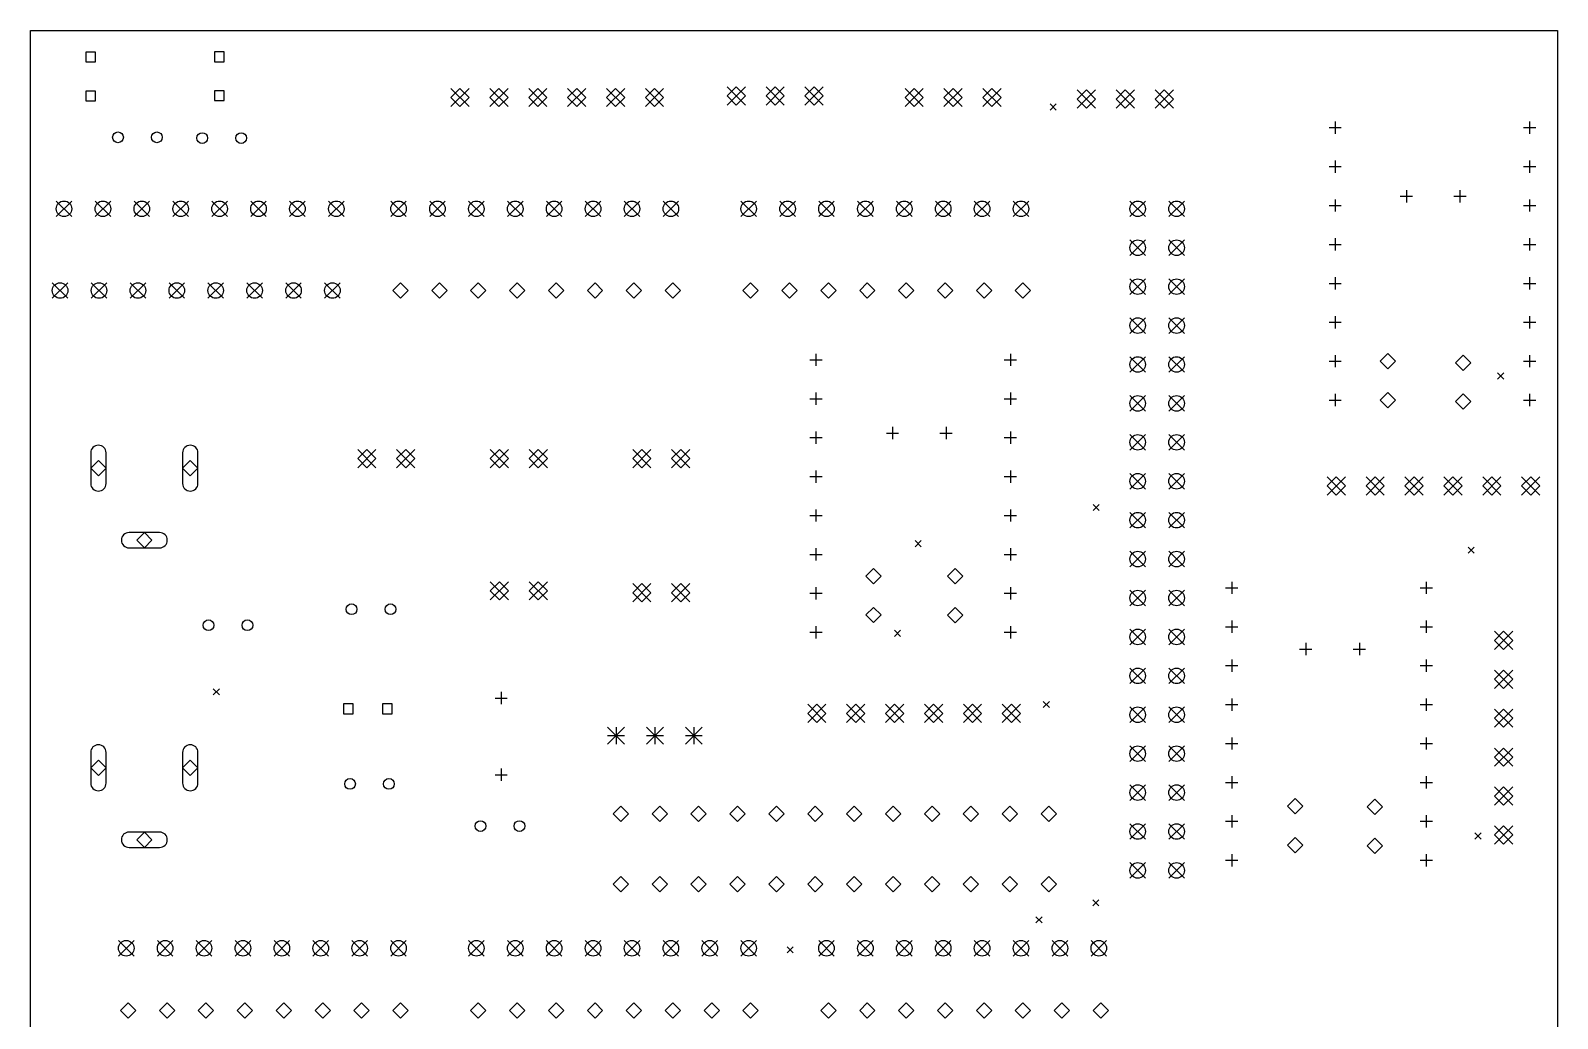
# Model space of a CAD drawing. Extents: x 124 to 225, y -187 to -59.
# Drawn here: x 125.1 to 224.8, y -123.7 to -59.2 of the extents above; entities that cross this region are included whole.
import ezdxf

# ---------------------------------------------------------------- set-up
doc = ezdxf.new("R2010")
doc.units = 0
doc.layers.add('BLACK', color=7, linetype='CONTINUOUS')

msp = doc.modelspace()

# ---------------------------------------------------------------- linework, layer by layer
at = {"layer": 'BLACK', "linetype": 'CONTINUOUS'}
for p, q in [((125.07, -59.2325), (224.765, -59.2325)), ((125.07, -157.6575), (125.07, -59.2325)), ((224.765, -59.2325), (224.765, -157.6575)), ((129.318201, -60.641799), (128.681799, -60.641799)), ((128.681799, -60.641799), (128.681799, -61.278201)), ((129.318201, -61.278201), (129.318201, -60.641799)), ((137.718201, -60.631799), (137.081799, -60.631799)), ((137.081799, -60.631799), (137.081799, -61.268201)), ((137.718201, -61.268201), (137.718201, -60.631799)), ((128.681799, -61.278201), (129.318201, -61.278201)), ((137.081799, -61.268201), (137.718201, -61.268201)), ((129.318201, -63.181799), (128.681799, -63.181799)), ((128.681799, -63.181799), (128.681799, -63.818201)), ((129.318201, -63.818201), (129.318201, -63.181799)), ((137.718201, -63.171799), (137.081799, -63.171799)), ((137.081799, -63.171799), (137.081799, -63.808201)), ((137.718201, -63.808201), (137.718201, -63.171799)), ((152.515, -63.005), (153.705, -64.195)), ((153.705, -63.005), (152.515, -64.195)), ((153.11, -63.005), (152.515, -63.6)), ((152.515, -63.6), (153.11, -64.195)), ((153.705, -63.6), (153.11, -63.005)), ((153.11, -64.195), (153.705, -63.6)), ((155.055, -63.005), (156.245, -64.195)), ((156.245, -63.005), (155.055, -64.195)), ((155.65, -63.005), (155.055, -63.6)), ((155.055, -63.6), (155.65, -64.195)), ((156.245, -63.6), (155.65, -63.005)), ((155.65, -64.195), (156.245, -63.6)), ((157.595, -63.005), (158.785, -64.195)), ((158.785, -63.005), (157.595, -64.195)), ((158.19, -63.005), (157.595, -63.6)), ((157.595, -63.6), (158.19, -64.195)), ((158.785, -63.6), (158.19, -63.005)), ((158.19, -64.195), (158.785, -63.6)), ((160.135, -63.005), (161.325, -64.195)), ((161.325, -63.005), (160.135, -64.195)), ((160.73, -63.005), (160.135, -63.6)), ((160.135, -63.6), (160.73, -64.195)), ((161.325, -63.6), (160.73, -63.005)), ((160.73, -64.195), (161.325, -63.6)), ((162.675, -63.005), (163.865, -64.195)), ((163.865, -63.005), (162.675, -64.195)), ((163.27, -63.005), (162.675, -63.6)), ((162.675, -63.6), (163.27, -64.195)), ((163.865, -63.6), (163.27, -63.005)), ((163.27, -64.195), (163.865, -63.6)), ((165.215, -63.005), (166.405, -64.195)), ((166.405, -63.005), (165.215, -64.195)), ((165.81, -63.005), (165.215, -63.6)), ((165.215, -63.6), (165.81, -64.195)), ((166.405, -63.6), (165.81, -63.005)), ((165.81, -64.195), (166.405, -63.6)), ((170.555, -62.905), (171.745, -64.095)), ((171.745, -62.905), (170.555, -64.095)), ((171.15, -62.905), (170.555, -63.5)), ((170.555, -63.5), (171.15, -64.095)), ((171.745, -63.5), (171.15, -62.905)), ((171.15, -64.095), (171.745, -63.5)), ((173.095, -62.905), (174.285, -64.095)), ((174.285, -62.905), (173.095, -64.095)), ((173.69, -62.905), (173.095, -63.5)), ((173.095, -63.5), (173.69, -64.095)), ((174.285, -63.5), (173.69, -62.905)), ((173.69, -64.095), (174.285, -63.5)), ((175.635, -62.905), (176.825, -64.095)), ((176.825, -62.905), (175.635, -64.095)), ((176.23, -62.905), (175.635, -63.5)), ((175.635, -63.5), (176.23, -64.095)), ((176.825, -63.5), (176.23, -62.905)), ((176.23, -64.095), (176.825, -63.5)), ((182.165, -63.005), (183.355, -64.195)), ((183.355, -63.005), (182.165, -64.195)), ((182.76, -63.005), (182.165, -63.6)), ((182.165, -63.6), (182.76, -64.195)), ((183.355, -63.6), (182.76, -63.005)), ((182.76, -64.195), (183.355, -63.6)), ((184.705, -63.005), (185.895, -64.195)), ((185.895, -63.005), (184.705, -64.195)), ((185.3, -63.005), (184.705, -63.6)), ((184.705, -63.6), (185.3, -64.195)), ((185.895, -63.6), (185.3, -63.005)), ((185.3, -64.195), (185.895, -63.6)), ((187.245, -63.005), (188.435, -64.195)), ((188.435, -63.005), (187.245, -64.195)), ((187.84, -63.005), (187.245, -63.6)), ((187.245, -63.6), (187.84, -64.195)), ((188.435, -63.6), (187.84, -63.005)), ((187.84, -64.195), (188.435, -63.6)), ((193.415, -63.105), (194.605, -64.295)), ((194.605, -63.105), (193.415, -64.295)), ((194.01, -63.105), (193.415, -63.7)), ((193.415, -63.7), (194.01, -64.295)), ((194.605, -63.7), (194.01, -63.105)), ((194.01, -64.295), (194.605, -63.7)), ((195.955, -63.105), (197.145, -64.295)), ((197.145, -63.105), (195.955, -64.295)), ((196.55, -63.105), (195.955, -63.7)), ((195.955, -63.7), (196.55, -64.295)), ((197.145, -63.7), (196.55, -63.105)), ((196.55, -64.295), (197.145, -63.7)), ((198.495, -63.105), (199.685, -64.295)), ((199.685, -63.105), (198.495, -64.295)), ((199.09, -63.105), (198.495, -63.7)), ((198.495, -63.7), (199.09, -64.295)), ((199.685, -63.7), (199.09, -63.105)), ((199.09, -64.295), (199.685, -63.7)), ((128.681799, -63.818201), (129.318201, -63.818201)), ((137.081799, -63.808201), (137.718201, -63.808201)), ((191.6324, -64.0225), (192.0324, -64.4225)), ((192.0324, -64.0225), (191.6324, -64.4225)), ((209.85, -65.57), (210.65, -65.57)), ((210.25, -65.17), (210.25, -65.97)), ((222.55, -65.57), (223.35, -65.57)), ((222.95, -65.17), (222.95, -65.97)), ((210.25, -67.71), (210.25, -68.51)), ((222.95, -67.71), (222.95, -68.51)), ((209.85, -68.11), (210.65, -68.11)), ((222.55, -68.11), (223.35, -68.11)), ((214.9, -69.65), (214.9, -70.45)), ((218.4, -69.65), (218.4, -70.45)), ((126.746, -70.358), (127.762, -71.374)), ((127.762, -70.358), (126.746, -71.374)), ((129.286, -70.358), (130.302, -71.374)), ((130.302, -70.358), (129.286, -71.374)), ((131.826, -70.358), (132.842, -71.374)), ((132.842, -70.358), (131.826, -71.374)), ((134.366, -70.358), (135.382, -71.374)), ((135.382, -70.358), (134.366, -71.374)), ((136.906, -70.358), (137.922, -71.374)), ((137.922, -70.358), (136.906, -71.374)), ((139.446, -70.358), (140.462, -71.374)), ((140.462, -70.358), (139.446, -71.374)), ((141.986, -70.358), (143.002, -71.374)), ((143.002, -70.358), (141.986, -71.374)), ((144.526, -70.358), (145.542, -71.374)), ((145.542, -70.358), (144.526, -71.374)), ((148.59, -70.358), (149.606, -71.374)), ((149.606, -70.358), (148.59, -71.374)), ((151.13, -70.358), (152.146, -71.374)), ((152.146, -70.358), (151.13, -71.374)), ((153.67, -70.358), (154.686, -71.374)), ((154.686, -70.358), (153.67, -71.374)), ((156.21, -70.358), (157.226, -71.374)), ((157.226, -70.358), (156.21, -71.374)), ((158.75, -70.358), (159.766, -71.374)), ((159.766, -70.358), (158.75, -71.374)), ((161.29, -70.358), (162.306, -71.374)), ((162.306, -70.358), (161.29, -71.374)), ((163.83, -70.358), (164.846, -71.374)), ((164.846, -70.358), (163.83, -71.374)), ((166.37, -70.358), (167.386, -71.374)), ((167.386, -70.358), (166.37, -71.374)), ((171.45, -70.358), (172.466, -71.374)), ((172.466, -70.358), (171.45, -71.374)), ((173.99, -70.358), (175.006, -71.374)), ((175.006, -70.358), (173.99, -71.374)), ((176.53, -70.358), (177.546, -71.374)), ((177.546, -70.358), (176.53, -71.374)), ((179.07, -70.358), (180.086, -71.374)), ((180.086, -70.358), (179.07, -71.374)), ((181.61, -70.358), (182.626, -71.374)), ((182.626, -70.358), (181.61, -71.374)), ((184.15, -70.358), (185.166, -71.374)), ((185.166, -70.358), (184.15, -71.374)), ((186.69, -70.358), (187.706, -71.374)), ((187.706, -70.358), (186.69, -71.374)), ((189.23, -70.358), (190.246, -71.374)), ((190.246, -70.358), (189.23, -71.374)), ((196.85, -70.358), (197.866, -71.374)), ((197.866, -70.358), (196.85, -71.374)), ((199.39, -70.358), (200.406, -71.374)), ((200.406, -70.358), (199.39, -71.374)), ((209.85, -70.65), (210.65, -70.65)), ((210.25, -70.25), (210.25, -71.05)), ((214.5, -70.05), (215.3, -70.05)), ((218, -70.05), (218.8, -70.05)), ((222.55, -70.65), (223.35, -70.65)), ((222.95, -70.25), (222.95, -71.05)), ((196.85, -72.898), (197.866, -73.914)), ((197.866, -72.898), (196.85, -73.914)), ((199.39, -72.898), (200.406, -73.914)), ((200.406, -72.898), (199.39, -73.914)), ((209.85, -73.19), (210.65, -73.19)), ((210.25, -72.79), (210.25, -73.59)), ((222.55, -73.19), (223.35, -73.19)), ((222.95, -72.79), (222.95, -73.59)), ((126.492, -75.692), (127.508, -76.708)), ((127.508, -75.692), (126.492, -76.708)), ((129.032, -75.692), (130.048, -76.708)), ((130.048, -75.692), (129.032, -76.708)), ((131.572, -75.692), (132.588, -76.708)), ((132.588, -75.692), (131.572, -76.708)), ((134.112, -75.692), (135.128, -76.708)), ((135.128, -75.692), (134.112, -76.708)), ((136.652, -75.692), (137.668, -76.708)), ((137.668, -75.692), (136.652, -76.708)), ((139.192, -75.692), (140.208, -76.708)), ((140.208, -75.692), (139.192, -76.708)), ((141.732, -75.692), (142.748, -76.708)), ((142.748, -75.692), (141.732, -76.708)), ((144.272, -75.692), (145.288, -76.708)), ((145.288, -75.692), (144.272, -76.708)), ((149.225, -75.7), (148.725, -76.2)), ((149.725, -76.2), (149.225, -75.7)), ((151.765, -75.7), (151.265, -76.2)), ((152.265, -76.2), (151.765, -75.7)), ((154.305, -75.7), (153.805, -76.2)), ((154.805, -76.2), (154.305, -75.7)), ((156.845, -75.7), (156.345, -76.2)), ((157.345, -76.2), (156.845, -75.7)), ((159.385, -75.7), (158.885, -76.2)), ((159.885, -76.2), (159.385, -75.7)), ((161.925, -75.7), (161.425, -76.2)), ((162.425, -76.2), (161.925, -75.7)), ((164.465, -75.7), (163.965, -76.2)), ((164.965, -76.2), (164.465, -75.7)), ((167.005, -75.7), (166.505, -76.2)), ((167.505, -76.2), (167.005, -75.7)), ((172.085, -75.7), (171.585, -76.2)), ((172.585, -76.2), (172.085, -75.7)), ((174.625, -75.7), (174.125, -76.2)), ((175.125, -76.2), (174.625, -75.7)), ((177.165, -75.7), (176.665, -76.2)), ((177.665, -76.2), (177.165, -75.7)), ((179.705, -75.7), (179.205, -76.2)), ((180.205, -76.2), (179.705, -75.7)), ((182.245, -75.7), (181.745, -76.2)), ((182.745, -76.2), (182.245, -75.7)), ((184.785, -75.7), (184.285, -76.2)), ((185.285, -76.2), (184.785, -75.7)), ((187.325, -75.7), (186.825, -76.2)), ((187.825, -76.2), (187.325, -75.7)), ((189.865, -75.7), (189.365, -76.2)), ((190.365, -76.2), (189.865, -75.7)), ((196.85, -75.438), (197.866, -76.454)), ((197.866, -75.438), (196.85, -76.454)), ((199.39, -75.438), (200.406, -76.454)), ((200.406, -75.438), (199.39, -76.454)), ((209.85, -75.73), (210.65, -75.73)), ((210.25, -75.33), (210.25, -76.13)), ((222.55, -75.73), (223.35, -75.73)), ((222.95, -75.33), (222.95, -76.13)), ((148.725, -76.2), (149.225, -76.7)), ((149.225, -76.7), (149.725, -76.2)), ((151.265, -76.2), (151.765, -76.7)), ((151.765, -76.7), (152.265, -76.2)), ((153.805, -76.2), (154.305, -76.7)), ((154.305, -76.7), (154.805, -76.2)), ((156.345, -76.2), (156.845, -76.7)), ((156.845, -76.7), (157.345, -76.2)), ((158.885, -76.2), (159.385, -76.7)), ((159.385, -76.7), (159.885, -76.2)), ((161.425, -76.2), (161.925, -76.7)), ((161.925, -76.7), (162.425, -76.2)), ((163.965, -76.2), (164.465, -76.7)), ((164.465, -76.7), (164.965, -76.2)), ((166.505, -76.2), (167.005, -76.7)), ((167.005, -76.7), (167.505, -76.2)), ((171.585, -76.2), (172.085, -76.7)), ((172.085, -76.7), (172.585, -76.2)), ((174.125, -76.2), (174.625, -76.7)), ((174.625, -76.7), (175.125, -76.2)), ((176.665, -76.2), (177.165, -76.7)), ((177.165, -76.7), (177.665, -76.2)), ((179.205, -76.2), (179.705, -76.7)), ((179.705, -76.7), (180.205, -76.2)), ((181.745, -76.2), (182.245, -76.7)), ((182.245, -76.7), (182.745, -76.2)), ((184.285, -76.2), (184.785, -76.7)), ((184.785, -76.7), (185.285, -76.2)), ((186.825, -76.2), (187.325, -76.7)), ((187.325, -76.7), (187.825, -76.2)), ((189.365, -76.2), (189.865, -76.7)), ((189.865, -76.7), (190.365, -76.2)), ((196.85, -77.978), (197.866, -78.994)), ((197.866, -77.978), (196.85, -78.994)), ((199.39, -77.978), (200.406, -78.994)), ((200.406, -77.978), (199.39, -78.994)), ((209.85, -78.27), (210.65, -78.27)), ((210.25, -77.87), (210.25, -78.67)), ((222.55, -78.27), (223.35, -78.27)), ((222.95, -77.87), (222.95, -78.67)), ((175.95, -80.72), (176.75, -80.72)), ((176.35, -80.32), (176.35, -81.12)), ((188.65, -80.72), (189.45, -80.72)), ((189.05, -80.32), (189.05, -81.12)), ((196.85, -80.518), (197.866, -81.534)), ((197.866, -80.518), (196.85, -81.534)), ((199.39, -80.518), (200.406, -81.534)), ((200.406, -80.518), (199.39, -81.534)), ((210.25, -80.41), (210.25, -81.21)), ((213.7, -80.31), (213.2, -80.81)), ((214.2, -80.81), (213.7, -80.31)), ((218.6, -80.41), (218.1, -80.91)), ((219.1, -80.91), (218.6, -80.41)), ((222.95, -80.41), (222.95, -81.21)), ((209.85, -80.81), (210.65, -80.81)), ((213.2, -80.81), (213.7, -81.31)), ((213.7, -81.31), (214.2, -80.81)), ((218.1, -80.91), (218.6, -81.41)), ((218.6, -81.41), (219.1, -80.91)), ((220.8554, -81.5804), (221.2554, -81.9804)), ((221.2554, -81.5804), (220.8554, -81.9804)), ((222.55, -80.81), (223.35, -80.81)), ((175.95, -83.26), (176.75, -83.26)), ((176.35, -82.86), (176.35, -83.66)), ((188.65, -83.26), (189.45, -83.26)), ((189.05, -82.86), (189.05, -83.66)), ((196.85, -83.058), (197.866, -84.074)), ((197.866, -83.058), (196.85, -84.074)), ((199.39, -83.058), (200.406, -84.074)), ((200.406, -83.058), (199.39, -84.074)), ((209.85, -83.35), (210.65, -83.35)), ((210.25, -82.95), (210.25, -83.75)), ((213.7, -82.85), (213.2, -83.35)), ((213.2, -83.35), (213.7, -83.85)), ((214.2, -83.35), (213.7, -82.85)), ((213.7, -83.85), (214.2, -83.35)), ((218.6, -82.95), (218.1, -83.45)), ((218.1, -83.45), (218.6, -83.95)), ((219.1, -83.45), (218.6, -82.95)), ((218.6, -83.95), (219.1, -83.45)), ((222.55, -83.35), (223.35, -83.35)), ((222.95, -82.95), (222.95, -83.75)), ((176.35, -85.4), (176.35, -86.2)), ((180.95, -85.5), (181.75, -85.5)), ((181.35, -85.1), (181.35, -85.9)), ((184.45, -85.5), (185.25, -85.5)), ((184.85, -85.1), (184.85, -85.9)), ((189.05, -85.4), (189.05, -86.2)), ((196.85, -85.598), (197.866, -86.614)), ((197.866, -85.598), (196.85, -86.614)), ((199.39, -85.598), (200.406, -86.614)), ((200.406, -85.598), (199.39, -86.614)), ((146.435, -86.575), (147.625, -87.765)), ((147.625, -86.575), (146.435, -87.765)), ((147.03, -86.575), (146.435, -87.17)), ((147.625, -87.17), (147.03, -86.575)), ((148.975, -86.575), (150.165, -87.765)), ((150.165, -86.575), (148.975, -87.765)), ((149.57, -86.575), (148.975, -87.17)), ((150.165, -87.17), (149.57, -86.575)), ((155.085, -86.575), (156.275, -87.765)), ((156.275, -86.575), (155.085, -87.765)), ((155.68, -86.575), (155.085, -87.17)), ((156.275, -87.17), (155.68, -86.575)), ((157.625, -86.575), (158.815, -87.765)), ((158.815, -86.575), (157.625, -87.765)), ((158.22, -86.575), (157.625, -87.17)), ((158.815, -87.17), (158.22, -86.575)), ((164.385, -86.575), (165.575, -87.765)), ((165.575, -86.575), (164.385, -87.765)), ((164.98, -86.575), (164.385, -87.17)), ((165.575, -87.17), (164.98, -86.575)), ((166.925, -86.575), (168.115, -87.765)), ((168.115, -86.575), (166.925, -87.765)), ((167.52, -86.575), (166.925, -87.17)), ((168.115, -87.17), (167.52, -86.575)), ((175.95, -85.8), (176.75, -85.8)), ((188.65, -85.8), (189.45, -85.8)), ((129, -86.7925), (129, -88.7925)), ((129.5, -87.2925), (129, -87.7925)), ((130, -87.7925), (129.5, -87.2925)), ((130, -88.7925), (130, -86.7925)), ((135, -86.7925), (135, -88.7925)), ((135.5, -87.2925), (135, -87.7925)), ((136, -87.7925), (135.5, -87.2925)), ((136, -88.7925), (136, -86.7925)), ((146.435, -87.17), (147.03, -87.765)), ((147.03, -87.765), (147.625, -87.17)), ((148.975, -87.17), (149.57, -87.765)), ((149.57, -87.765), (150.165, -87.17)), ((155.085, -87.17), (155.68, -87.765)), ((155.68, -87.765), (156.275, -87.17)), ((157.625, -87.17), (158.22, -87.765)), ((158.22, -87.765), (158.815, -87.17)), ((164.385, -87.17), (164.98, -87.765)), ((164.98, -87.765), (165.575, -87.17)), ((166.925, -87.17), (167.52, -87.765)), ((167.52, -87.765), (168.115, -87.17)), ((129, -87.7925), (129.5, -88.2925)), ((129.5, -88.2925), (130, -87.7925)), ((135, -87.7925), (135.5, -88.2925)), ((135.5, -88.2925), (136, -87.7925)), ((175.95, -88.34), (176.75, -88.34)), ((176.35, -87.94), (176.35, -88.74)), ((188.65, -88.34), (189.45, -88.34)), ((189.05, -87.94), (189.05, -88.74)), ((196.85, -88.138), (197.866, -89.154)), ((197.866, -88.138), (196.85, -89.154)), ((199.39, -88.138), (200.406, -89.154)), ((200.406, -88.138), (199.39, -89.154)), ((209.725, -88.355), (210.915, -89.545)), ((210.915, -88.355), (209.725, -89.545)), ((210.32, -88.355), (209.725, -88.95)), ((210.915, -88.95), (210.32, -88.355)), ((212.265, -88.355), (213.455, -89.545)), ((213.455, -88.355), (212.265, -89.545)), ((212.86, -88.355), (212.265, -88.95)), ((213.455, -88.95), (212.86, -88.355)), ((214.805, -88.355), (215.995, -89.545)), ((215.995, -88.355), (214.805, -89.545)), ((215.4, -88.355), (214.805, -88.95)), ((215.995, -88.95), (215.4, -88.355)), ((217.345, -88.355), (218.535, -89.545)), ((218.535, -88.355), (217.345, -89.545)), ((217.94, -88.355), (217.345, -88.95)), ((218.535, -88.95), (217.94, -88.355)), ((219.885, -88.355), (221.075, -89.545)), ((221.075, -88.355), (219.885, -89.545)), ((220.48, -88.355), (219.885, -88.95)), ((221.075, -88.95), (220.48, -88.355)), ((222.425, -88.355), (223.615, -89.545)), ((223.615, -88.355), (222.425, -89.545)), ((223.02, -88.355), (222.425, -88.95)), ((223.615, -88.95), (223.02, -88.355)), ((209.725, -88.95), (210.32, -89.545)), ((210.32, -89.545), (210.915, -88.95)), ((212.265, -88.95), (212.86, -89.545)), ((212.86, -89.545), (213.455, -88.95)), ((214.805, -88.95), (215.4, -89.545)), ((215.4, -89.545), (215.995, -88.95)), ((217.345, -88.95), (217.94, -89.545)), ((217.94, -89.545), (218.535, -88.95)), ((219.885, -88.95), (220.48, -89.545)), ((220.48, -89.545), (221.075, -88.95)), ((222.425, -88.95), (223.02, -89.545)), ((223.02, -89.545), (223.615, -88.95)), ((176.35, -90.48), (176.35, -91.28)), ((189.05, -90.48), (189.05, -91.28)), ((194.4439, -90.1534), (194.8439, -90.5534)), ((194.8439, -90.1534), (194.4439, -90.5534)), ((196.85, -90.678), (197.866, -91.694)), ((197.866, -90.678), (196.85, -91.694)), ((199.39, -90.678), (200.406, -91.694)), ((200.406, -90.678), (199.39, -91.694)), ((175.95, -90.88), (176.75, -90.88)), ((188.65, -90.88), (189.45, -90.88)), ((133.5, -91.9925), (131.5, -91.9925)), ((132.5, -91.9925), (132, -92.4925)), ((132, -92.4925), (132.5, -92.9925)), ((133, -92.4925), (132.5, -91.9925)), ((132.5, -92.9925), (133, -92.4925)), ((182.8195, -92.5191), (183.2195, -92.9191)), ((183.2195, -92.5191), (182.8195, -92.9191)), ((131.5, -92.9925), (133.5, -92.9925)), ((175.95, -93.42), (176.75, -93.42)), ((176.35, -93.02), (176.35, -93.82)), ((188.65, -93.42), (189.45, -93.42)), ((189.05, -93.02), (189.05, -93.82)), ((196.85, -93.218), (197.866, -94.234)), ((197.866, -93.218), (196.85, -94.234)), ((199.39, -93.218), (200.406, -94.234)), ((200.406, -93.218), (199.39, -94.234)), ((218.9352, -92.9412), (219.3352, -93.3412)), ((219.3352, -92.9412), (218.9352, -93.3412)), ((180.1, -94.335), (179.6, -94.835)), ((180.6, -94.835), (180.1, -94.335)), ((185.45, -94.35), (184.95, -94.85)), ((185.95, -94.85), (185.45, -94.35)), ((155.085, -95.205), (156.275, -96.395)), ((156.275, -95.205), (155.085, -96.395)), ((155.68, -95.205), (155.085, -95.8)), ((156.275, -95.8), (155.68, -95.205)), ((157.625, -95.205), (158.815, -96.395)), ((158.815, -95.205), (157.625, -96.395)), ((158.22, -95.205), (157.625, -95.8)), ((158.815, -95.8), (158.22, -95.205)), ((164.385, -95.325), (165.575, -96.515)), ((165.575, -95.325), (164.385, -96.515)), ((164.98, -95.325), (164.385, -95.92)), ((165.575, -95.92), (164.98, -95.325)), ((166.925, -95.325), (168.115, -96.515)), ((168.115, -95.325), (166.925, -96.515)), ((167.52, -95.325), (166.925, -95.92)), ((168.115, -95.92), (167.52, -95.325)), ((176.35, -95.56), (176.35, -96.36)), ((179.6, -94.835), (180.1, -95.335)), ((180.1, -95.335), (180.6, -94.835)), ((184.95, -94.85), (185.45, -95.35)), ((185.45, -95.35), (185.95, -94.85)), ((189.05, -95.56), (189.05, -96.36)), ((203.1, -95.6), (203.9, -95.6)), ((203.5, -95.2), (203.5, -96)), ((215.8, -95.6), (216.6, -95.6)), ((216.2, -95.2), (216.2, -96)), ((155.085, -95.8), (155.68, -96.395)), ((155.68, -96.395), (156.275, -95.8)), ((157.625, -95.8), (158.22, -96.395)), ((158.22, -96.395), (158.815, -95.8)), ((164.385, -95.92), (164.98, -96.515)), ((164.98, -96.515), (165.575, -95.92)), ((166.925, -95.92), (167.52, -96.515)), ((167.52, -96.515), (168.115, -95.92)), ((175.95, -95.96), (176.75, -95.96)), ((188.65, -95.96), (189.45, -95.96)), ((196.85, -95.758), (197.866, -96.774)), ((197.866, -95.758), (196.85, -96.774)), ((199.39, -95.758), (200.406, -96.774)), ((200.406, -95.758), (199.39, -96.774)), ((180.1, -96.875), (179.6, -97.375)), ((179.6, -97.375), (180.1, -97.875)), ((180.6, -97.375), (180.1, -96.875)), ((180.1, -97.875), (180.6, -97.375)), ((185.45, -96.89), (184.95, -97.39)), ((184.95, -97.39), (185.45, -97.89)), ((185.95, -97.39), (185.45, -96.89)), ((185.45, -97.89), (185.95, -97.39)), ((175.95, -98.5), (176.75, -98.5)), ((176.35, -98.1), (176.35, -98.9)), ((181.477, -98.3733), (181.877, -98.7733)), ((181.877, -98.3733), (181.477, -98.7733)), ((188.65, -98.5), (189.45, -98.5)), ((189.05, -98.1), (189.05, -98.9)), ((196.85, -98.298), (197.866, -99.314)), ((197.866, -98.298), (196.85, -99.314)), ((199.39, -98.298), (200.406, -99.314)), ((200.406, -98.298), (199.39, -99.314)), ((203.1, -98.14), (203.9, -98.14)), ((203.5, -97.74), (203.5, -98.54)), ((215.8, -98.14), (216.6, -98.14)), ((216.2, -97.74), (216.2, -98.54)), ((220.655, -98.435), (221.845, -99.625)), ((221.845, -98.435), (220.655, -99.625)), ((221.25, -98.435), (220.655, -99.03)), ((221.845, -99.03), (221.25, -98.435)), ((207.93, -99.6), (208.73, -99.6)), ((208.33, -99.2), (208.33, -100)), ((211.43, -99.6), (212.23, -99.6)), ((211.83, -99.2), (211.83, -100)), ((220.655, -99.03), (221.25, -99.625)), ((221.25, -99.625), (221.845, -99.03)), ((203.1, -100.68), (203.9, -100.68)), ((203.5, -100.28), (203.5, -101.08)), ((215.8, -100.68), (216.6, -100.68)), ((216.2, -100.28), (216.2, -101.08)), ((196.85, -100.838), (197.866, -101.854)), ((197.866, -100.838), (196.85, -101.854)), ((199.39, -100.838), (200.406, -101.854)), ((200.406, -100.838), (199.39, -101.854)), ((220.655, -100.975), (221.845, -102.165)), ((221.845, -100.975), (220.655, -102.165)), ((221.25, -100.975), (220.655, -101.57)), ((220.655, -101.57), (221.25, -102.165)), ((221.845, -101.57), (221.25, -100.975)), ((221.25, -102.165), (221.845, -101.57)), ((137.0015, -102.1909), (137.4015, -102.5909)), ((137.4015, -102.1909), (137.0015, -102.5909)), ((155.8, -102.4), (155.8, -103.2)), ((146.138201, -103.181799), (145.501799, -103.181799)), ((145.501799, -103.181799), (145.501799, -103.818201)), ((146.138201, -103.818201), (146.138201, -103.181799)), ((148.678201, -103.181799), (148.041799, -103.181799)), ((148.041799, -103.181799), (148.041799, -103.818201)), ((148.678201, -103.818201), (148.678201, -103.181799)), ((155.4, -102.8), (156.2, -102.8)), ((175.815, -103.205), (177.005, -104.395)), ((177.005, -103.205), (175.815, -104.395)), ((176.41, -103.205), (175.815, -103.8)), ((177.005, -103.8), (176.41, -103.205)), ((178.355, -103.205), (179.545, -104.395)), ((179.545, -103.205), (178.355, -104.395)), ((178.95, -103.205), (178.355, -103.8)), ((179.545, -103.8), (178.95, -103.205)), ((180.895, -103.205), (182.085, -104.395)), ((182.085, -103.205), (180.895, -104.395)), ((181.49, -103.205), (180.895, -103.8)), ((182.085, -103.8), (181.49, -103.205)), ((183.435, -103.205), (184.625, -104.395)), ((184.625, -103.205), (183.435, -104.395)), ((184.03, -103.205), (183.435, -103.8)), ((184.625, -103.8), (184.03, -103.205)), ((185.975, -103.205), (187.165, -104.395)), ((187.165, -103.205), (185.975, -104.395)), ((186.57, -103.205), (185.975, -103.8)), ((187.165, -103.8), (186.57, -103.205)), ((188.515, -103.205), (189.705, -104.395)), ((189.705, -103.205), (188.515, -104.395)), ((189.11, -103.205), (188.515, -103.8)), ((189.705, -103.8), (189.11, -103.205)), ((191.1916, -103.0198), (191.5916, -103.4198)), ((191.5916, -103.0198), (191.1916, -103.4198)), ((196.85, -103.378), (197.866, -104.394)), ((197.866, -103.378), (196.85, -104.394)), ((199.39, -103.378), (200.406, -104.394)), ((200.406, -103.378), (199.39, -104.394)), ((203.1, -103.22), (203.9, -103.22)), ((203.5, -102.82), (203.5, -103.62)), ((215.8, -103.22), (216.6, -103.22)), ((216.2, -102.82), (216.2, -103.62)), ((220.655, -103.515), (221.845, -104.705)), ((221.845, -103.515), (220.655, -104.705)), ((221.25, -103.515), (220.655, -104.11)), ((221.845, -104.11), (221.25, -103.515)), ((145.501799, -103.818201), (146.138201, -103.818201)), ((148.041799, -103.818201), (148.678201, -103.818201)), ((175.815, -103.8), (176.41, -104.395)), ((176.41, -104.395), (177.005, -103.8)), ((178.355, -103.8), (178.95, -104.395)), ((178.95, -104.395), (179.545, -103.8)), ((180.895, -103.8), (181.49, -104.395)), ((181.49, -104.395), (182.085, -103.8)), ((183.435, -103.8), (184.03, -104.395)), ((184.03, -104.395), (184.625, -103.8)), ((185.975, -103.8), (186.57, -104.395)), ((186.57, -104.395), (187.165, -103.8)), ((188.515, -103.8), (189.11, -104.395)), ((189.11, -104.395), (189.705, -103.8)), ((220.655, -104.11), (221.25, -104.705)), ((221.25, -104.705), (221.845, -104.11)), ((162.75, -104.7), (163.85, -105.8)), ((163.85, -104.7), (162.75, -105.8)), ((162.75, -105.25), (163.85, -105.25)), ((163.3, -104.7), (163.3, -105.8)), ((165.29, -104.7), (166.39, -105.8)), ((166.39, -104.7), (165.29, -105.8)), ((165.29, -105.25), (166.39, -105.25)), ((165.84, -104.7), (165.84, -105.8)), ((167.83, -104.7), (168.93, -105.8)), ((168.93, -104.7), (167.83, -105.8)), ((167.83, -105.25), (168.93, -105.25)), ((168.38, -104.7), (168.38, -105.8)), ((203.5, -105.36), (203.5, -106.16)), ((216.2, -105.36), (216.2, -106.16)), ((129, -106.3425), (129, -108.3425)), ((130, -108.3425), (130, -106.3425)), ((135, -106.3425), (135, -108.3425)), ((136, -108.3425), (136, -106.3425)), ((196.85, -105.918), (197.866, -106.934)), ((197.866, -105.918), (196.85, -106.934)), ((199.39, -105.918), (200.406, -106.934)), ((200.406, -105.918), (199.39, -106.934)), ((203.1, -105.76), (203.9, -105.76)), ((215.8, -105.76), (216.6, -105.76)), ((220.655, -106.055), (221.845, -107.245)), ((221.845, -106.055), (220.655, -107.245)), ((221.25, -106.055), (220.655, -106.65)), ((220.655, -106.65), (221.25, -107.245)), ((221.845, -106.65), (221.25, -106.055)), ((221.25, -107.245), (221.845, -106.65)), ((129.5, -106.8425), (129, -107.3425)), ((129, -107.3425), (129.5, -107.8425)), ((130, -107.3425), (129.5, -106.8425)), ((129.5, -107.8425), (130, -107.3425)), ((135.5, -106.8425), (135, -107.3425)), ((135, -107.3425), (135.5, -107.8425)), ((136, -107.3425), (135.5, -106.8425)), ((135.5, -107.8425), (136, -107.3425)), ((155.8, -107.4), (155.8, -108.2)), ((155.4, -107.8), (156.2, -107.8)), ((196.85, -108.458), (197.866, -109.474)), ((197.866, -108.458), (196.85, -109.474)), ((199.39, -108.458), (200.406, -109.474)), ((200.406, -108.458), (199.39, -109.474)), ((203.1, -108.3), (203.9, -108.3)), ((203.5, -107.9), (203.5, -108.7)), ((215.8, -108.3), (216.6, -108.3)), ((216.2, -107.9), (216.2, -108.7)), ((220.655, -108.595), (221.845, -109.785)), ((221.845, -108.595), (220.655, -109.785)), ((221.25, -108.595), (220.655, -109.19)), ((221.845, -109.19), (221.25, -108.595)), ((207.64, -109.35), (207.14, -109.85)), ((208.14, -109.85), (207.64, -109.35)), ((212.85, -109.39), (212.35, -109.89)), ((213.35, -109.89), (212.85, -109.39)), ((220.655, -109.19), (221.25, -109.785)), ((221.25, -109.785), (221.845, -109.19)), ((163.61, -109.85), (163.11, -110.35)), ((163.11, -110.35), (163.61, -110.85)), ((164.11, -110.35), (163.61, -109.85)), ((163.61, -110.85), (164.11, -110.35)), ((166.15, -109.85), (165.65, -110.35)), ((165.65, -110.35), (166.15, -110.85)), ((166.65, -110.35), (166.15, -109.85)), ((166.15, -110.85), (166.65, -110.35)), ((168.69, -109.85), (168.19, -110.35)), ((168.19, -110.35), (168.69, -110.85)), ((169.19, -110.35), (168.69, -109.85)), ((168.69, -110.85), (169.19, -110.35)), ((171.23, -109.85), (170.73, -110.35)), ((170.73, -110.35), (171.23, -110.85)), ((171.73, -110.35), (171.23, -109.85)), ((171.23, -110.85), (171.73, -110.35)), ((173.77, -109.85), (173.27, -110.35)), ((173.27, -110.35), (173.77, -110.85)), ((174.27, -110.35), (173.77, -109.85)), ((173.77, -110.85), (174.27, -110.35)), ((176.31, -109.85), (175.81, -110.35)), ((175.81, -110.35), (176.31, -110.85)), ((176.81, -110.35), (176.31, -109.85)), ((176.31, -110.85), (176.81, -110.35)), ((178.85, -109.85), (178.35, -110.35)), ((178.35, -110.35), (178.85, -110.85)), ((179.35, -110.35), (178.85, -109.85)), ((178.85, -110.85), (179.35, -110.35)), ((181.39, -109.85), (180.89, -110.35)), ((180.89, -110.35), (181.39, -110.85)), ((181.89, -110.35), (181.39, -109.85)), ((181.39, -110.85), (181.89, -110.35)), ((183.93, -109.85), (183.43, -110.35)), ((183.43, -110.35), (183.93, -110.85)), ((184.43, -110.35), (183.93, -109.85)), ((183.93, -110.85), (184.43, -110.35)), ((186.47, -109.85), (185.97, -110.35)), ((185.97, -110.35), (186.47, -110.85)), ((186.97, -110.35), (186.47, -109.85)), ((186.47, -110.85), (186.97, -110.35)), ((189.01, -109.85), (188.51, -110.35)), ((188.51, -110.35), (189.01, -110.85)), ((189.51, -110.35), (189.01, -109.85)), ((189.01, -110.85), (189.51, -110.35)), ((191.55, -109.85), (191.05, -110.35)), ((191.05, -110.35), (191.55, -110.85)), ((192.05, -110.35), (191.55, -109.85)), ((191.55, -110.85), (192.05, -110.35)), ((203.5, -110.44), (203.5, -111.24)), ((207.14, -109.85), (207.64, -110.35)), ((207.64, -110.35), (208.14, -109.85)), ((212.35, -109.89), (212.85, -110.39)), ((212.85, -110.39), (213.35, -109.89)), ((216.2, -110.44), (216.2, -111.24)), ((133.5, -111.5425), (131.5, -111.5425)), ((132.5, -111.5425), (132, -112.0425)), ((133, -112.0425), (132.5, -111.5425)), ((196.85, -110.998), (197.866, -112.014)), ((197.866, -110.998), (196.85, -112.014)), ((199.39, -110.998), (200.406, -112.014)), ((200.406, -110.998), (199.39, -112.014)), ((203.1, -110.84), (203.9, -110.84)), ((215.8, -110.84), (216.6, -110.84)), ((219.374, -111.602), (219.774, -112.002)), ((219.774, -111.602), (219.374, -112.002)), ((220.655, -111.135), (221.845, -112.325)), ((221.845, -111.135), (220.655, -112.325)), ((221.25, -111.135), (220.655, -111.73)), ((221.845, -111.73), (221.25, -111.135)), ((131.5, -112.5425), (133.5, -112.5425)), ((132, -112.0425), (132.5, -112.5425)), ((132.5, -112.5425), (133, -112.0425)), ((207.64, -111.89), (207.14, -112.39)), ((207.14, -112.39), (207.64, -112.89)), ((208.14, -112.39), (207.64, -111.89)), ((207.64, -112.89), (208.14, -112.39)), ((212.85, -111.93), (212.35, -112.43)), ((212.35, -112.43), (212.85, -112.93)), ((213.35, -112.43), (212.85, -111.93)), ((212.85, -112.93), (213.35, -112.43)), ((220.655, -111.73), (221.25, -112.325)), ((221.25, -112.325), (221.845, -111.73)), ((196.85, -113.538), (197.866, -114.554)), ((197.866, -113.538), (196.85, -114.554)), ((199.39, -113.538), (200.406, -114.554)), ((200.406, -113.538), (199.39, -114.554)), ((203.1, -113.38), (203.9, -113.38)), ((203.5, -112.98), (203.5, -113.78)), ((215.8, -113.38), (216.6, -113.38)), ((216.2, -112.98), (216.2, -113.78)), ((163.61, -114.45), (163.11, -114.95)), ((164.11, -114.95), (163.61, -114.45)), ((166.15, -114.45), (165.65, -114.95)), ((166.65, -114.95), (166.15, -114.45)), ((168.69, -114.45), (168.19, -114.95)), ((169.19, -114.95), (168.69, -114.45)), ((171.23, -114.45), (170.73, -114.95)), ((171.73, -114.95), (171.23, -114.45)), ((173.77, -114.45), (173.27, -114.95)), ((174.27, -114.95), (173.77, -114.45)), ((176.31, -114.45), (175.81, -114.95)), ((176.81, -114.95), (176.31, -114.45)), ((178.85, -114.45), (178.35, -114.95)), ((179.35, -114.95), (178.85, -114.45)), ((181.39, -114.45), (180.89, -114.95)), ((181.89, -114.95), (181.39, -114.45)), ((183.93, -114.45), (183.43, -114.95)), ((184.43, -114.95), (183.93, -114.45)), ((186.47, -114.45), (185.97, -114.95)), ((186.97, -114.95), (186.47, -114.45)), ((189.01, -114.45), (188.51, -114.95)), ((189.51, -114.95), (189.01, -114.45)), ((191.55, -114.45), (191.05, -114.95)), ((192.05, -114.95), (191.55, -114.45)), ((163.11, -114.95), (163.61, -115.45)), ((163.61, -115.45), (164.11, -114.95)), ((165.65, -114.95), (166.15, -115.45)), ((166.15, -115.45), (166.65, -114.95)), ((168.19, -114.95), (168.69, -115.45)), ((168.69, -115.45), (169.19, -114.95)), ((170.73, -114.95), (171.23, -115.45)), ((171.23, -115.45), (171.73, -114.95)), ((173.27, -114.95), (173.77, -115.45)), ((173.77, -115.45), (174.27, -114.95)), ((175.81, -114.95), (176.31, -115.45)), ((176.31, -115.45), (176.81, -114.95)), ((178.35, -114.95), (178.85, -115.45)), ((178.85, -115.45), (179.35, -114.95)), ((180.89, -114.95), (181.39, -115.45)), ((181.39, -115.45), (181.89, -114.95)), ((183.43, -114.95), (183.93, -115.45)), ((183.93, -115.45), (184.43, -114.95)), ((185.97, -114.95), (186.47, -115.45)), ((186.47, -115.45), (186.97, -114.95)), ((188.51, -114.95), (189.01, -115.45)), ((189.01, -115.45), (189.51, -114.95)), ((191.05, -114.95), (191.55, -115.45)), ((191.55, -115.45), (192.05, -114.95)), ((194.4192, -115.957), (194.8192, -116.357)), ((194.8192, -115.957), (194.4192, -116.357)), ((190.7127, -117.0661), (191.1127, -117.4661)), ((191.1127, -117.0661), (190.7127, -117.4661)), ((130.81, -118.618), (131.826, -119.634)), ((131.826, -118.618), (130.81, -119.634)), ((133.35, -118.618), (134.366, -119.634)), ((134.366, -118.618), (133.35, -119.634)), ((135.89, -118.618), (136.906, -119.634)), ((136.906, -118.618), (135.89, -119.634)), ((138.43, -118.618), (139.446, -119.634)), ((139.446, -118.618), (138.43, -119.634)), ((140.97, -118.618), (141.986, -119.634)), ((141.986, -118.618), (140.97, -119.634)), ((143.51, -118.618), (144.526, -119.634)), ((144.526, -118.618), (143.51, -119.634)), ((146.05, -118.618), (147.066, -119.634)), ((147.066, -118.618), (146.05, -119.634)), ((148.59, -118.618), (149.606, -119.634)), ((149.606, -118.618), (148.59, -119.634)), ((153.67, -118.618), (154.686, -119.634)), ((154.686, -118.618), (153.67, -119.634)), ((156.21, -118.618), (157.226, -119.634)), ((157.226, -118.618), (156.21, -119.634)), ((158.75, -118.618), (159.766, -119.634)), ((159.766, -118.618), (158.75, -119.634)), ((161.29, -118.618), (162.306, -119.634)), ((162.306, -118.618), (161.29, -119.634)), ((163.83, -118.618), (164.846, -119.634)), ((164.846, -118.618), (163.83, -119.634)), ((166.37, -118.618), (167.386, -119.634)), ((167.386, -118.618), (166.37, -119.634)), ((168.91, -118.618), (169.926, -119.634)), ((169.926, -118.618), (168.91, -119.634)), ((171.45, -118.618), (172.466, -119.634)), ((172.466, -118.618), (171.45, -119.634)), ((176.53, -118.618), (177.546, -119.634)), ((177.546, -118.618), (176.53, -119.634)), ((179.07, -118.618), (180.086, -119.634)), ((180.086, -118.618), (179.07, -119.634)), ((181.61, -118.618), (182.626, -119.634)), ((182.626, -118.618), (181.61, -119.634)), ((184.15, -118.618), (185.166, -119.634)), ((185.166, -118.618), (184.15, -119.634)), ((186.69, -118.618), (187.706, -119.634)), ((187.706, -118.618), (186.69, -119.634)), ((189.23, -118.618), (190.246, -119.634)), ((190.246, -118.618), (189.23, -119.634)), ((191.77, -118.618), (192.786, -119.634)), ((192.786, -118.618), (191.77, -119.634)), ((194.31, -118.618), (195.326, -119.634)), ((195.326, -118.618), (194.31, -119.634)), ((174.468, -119.0252), (174.868, -119.4252)), ((174.868, -119.0252), (174.468, -119.4252)), ((131.445, -122.69), (130.945, -123.19)), ((130.945, -123.19), (131.445, -123.69)), ((131.945, -123.19), (131.445, -122.69)), ((131.445, -123.69), (131.945, -123.19)), ((133.985, -122.69), (133.485, -123.19)), ((133.485, -123.19), (133.985, -123.69)), ((134.485, -123.19), (133.985, -122.69)), ((133.985, -123.69), (134.485, -123.19)), ((136.525, -122.69), (136.025, -123.19)), ((136.025, -123.19), (136.525, -123.69)), ((137.025, -123.19), (136.525, -122.69)), ((136.525, -123.69), (137.025, -123.19)), ((139.065, -122.69), (138.565, -123.19)), ((138.565, -123.19), (139.065, -123.69)), ((139.565, -123.19), (139.065, -122.69)), ((139.065, -123.69), (139.565, -123.19)), ((141.605, -122.69), (141.105, -123.19)), ((141.105, -123.19), (141.605, -123.69)), ((142.105, -123.19), (141.605, -122.69)), ((141.605, -123.69), (142.105, -123.19)), ((144.145, -122.69), (143.645, -123.19)), ((143.645, -123.19), (144.145, -123.69)), ((144.645, -123.19), (144.145, -122.69)), ((144.145, -123.69), (144.645, -123.19)), ((146.685, -122.69), (146.185, -123.19)), ((146.185, -123.19), (146.685, -123.69)), ((147.185, -123.19), (146.685, -122.69)), ((146.685, -123.69), (147.185, -123.19)), ((149.225, -122.69), (148.725, -123.19)), ((148.725, -123.19), (149.225, -123.69)), ((149.725, -123.19), (149.225, -122.69)), ((149.225, -123.69), (149.725, -123.19)), ((154.305, -122.69), (153.805, -123.19)), ((153.805, -123.19), (154.305, -123.69)), ((154.805, -123.19), (154.305, -122.69)), ((154.305, -123.69), (154.805, -123.19)), ((156.845, -122.69), (156.345, -123.19)), ((156.345, -123.19), (156.845, -123.69)), ((157.345, -123.19), (156.845, -122.69)), ((156.845, -123.69), (157.345, -123.19)), ((159.385, -122.69), (158.885, -123.19)), ((158.885, -123.19), (159.385, -123.69)), ((159.885, -123.19), (159.385, -122.69)), ((159.385, -123.69), (159.885, -123.19)), ((161.925, -122.69), (161.425, -123.19)), ((161.425, -123.19), (161.925, -123.69)), ((162.425, -123.19), (161.925, -122.69)), ((161.925, -123.69), (162.425, -123.19)), ((164.465, -122.69), (163.965, -123.19)), ((163.965, -123.19), (164.465, -123.69)), ((164.965, -123.19), (164.465, -122.69)), ((164.465, -123.69), (164.965, -123.19)), ((167.005, -122.69), (166.505, -123.19)), ((166.505, -123.19), (167.005, -123.69)), ((167.505, -123.19), (167.005, -122.69)), ((167.005, -123.69), (167.505, -123.19)), ((169.545, -122.69), (169.045, -123.19)), ((169.045, -123.19), (169.545, -123.69)), ((170.045, -123.19), (169.545, -122.69)), ((169.545, -123.69), (170.045, -123.19)), ((172.085, -122.69), (171.585, -123.19)), ((171.585, -123.19), (172.085, -123.69)), ((172.585, -123.19), (172.085, -122.69)), ((172.085, -123.69), (172.585, -123.19)), ((177.165, -122.69), (176.665, -123.19)), ((176.665, -123.19), (177.165, -123.69)), ((177.665, -123.19), (177.165, -122.69)), ((177.165, -123.69), (177.665, -123.19)), ((179.705, -122.69), (179.205, -123.19)), ((179.205, -123.19), (179.705, -123.69)), ((180.205, -123.19), (179.705, -122.69)), ((179.705, -123.69), (180.205, -123.19)), ((182.245, -122.69), (181.745, -123.19)), ((181.745, -123.19), (182.245, -123.69)), ((182.745, -123.19), (182.245, -122.69)), ((182.245, -123.69), (182.745, -123.19)), ((184.785, -122.69), (184.285, -123.19)), ((184.285, -123.19), (184.785, -123.69)), ((185.285, -123.19), (184.785, -122.69)), ((184.785, -123.69), (185.285, -123.19)), ((187.325, -122.69), (186.825, -123.19)), ((186.825, -123.19), (187.325, -123.69)), ((187.825, -123.19), (187.325, -122.69)), ((187.325, -123.69), (187.825, -123.19)), ((189.865, -122.69), (189.365, -123.19)), ((189.365, -123.19), (189.865, -123.69)), ((190.365, -123.19), (189.865, -122.69)), ((189.865, -123.69), (190.365, -123.19)), ((192.405, -122.69), (191.905, -123.19)), ((191.905, -123.19), (192.405, -123.69)), ((192.905, -123.19), (192.405, -122.69)), ((192.405, -123.69), (192.905, -123.19)), ((194.945, -122.69), (194.445, -123.19)), ((194.445, -123.19), (194.945, -123.69)), ((195.445, -123.19), (194.945, -122.69)), ((194.945, -123.69), (195.445, -123.19))]:
    msp.add_line(p, q, dxfattribs=at)
at = {"layer": 'BLACK'}
for centre, radius in [((130.78, -66.2), 0.35), ((133.32, -66.2), 0.35), ((136.28, -66.25), 0.35), ((138.82, -66.25), 0.35), ((127.254, -70.866), 0.508), ((129.794, -70.866), 0.508), ((132.334, -70.866), 0.508), ((134.874, -70.866), 0.508), ((137.414, -70.866), 0.508), ((139.954, -70.866), 0.508), ((142.494, -70.866), 0.508), ((145.034, -70.866), 0.508), ((149.098, -70.866), 0.508), ((151.638, -70.866), 0.508), ((154.178, -70.866), 0.508), ((156.718, -70.866), 0.508), ((159.258, -70.866), 0.508), ((161.798, -70.866), 0.508), ((164.338, -70.866), 0.508), ((166.878, -70.866), 0.508), ((171.958, -70.866), 0.508), ((174.498, -70.866), 0.508), ((177.038, -70.866), 0.508), ((179.578, -70.866), 0.508), ((182.118, -70.866), 0.508), ((184.658, -70.866), 0.508), ((187.198, -70.866), 0.508), ((189.738, -70.866), 0.508), ((197.358, -70.866), 0.508), ((199.898, -70.866), 0.508), ((197.358, -73.406), 0.508), ((199.898, -73.406), 0.508), ((127, -76.2), 0.508), ((129.54, -76.2), 0.508), ((132.08, -76.2), 0.508), ((134.62, -76.2), 0.508), ((137.16, -76.2), 0.508), ((139.7, -76.2), 0.508), ((142.24, -76.2), 0.508), ((144.78, -76.2), 0.508), ((197.358, -75.946), 0.508), ((199.898, -75.946), 0.508), ((197.358, -78.486), 0.508), ((199.898, -78.486), 0.508), ((197.358, -81.026), 0.508), ((199.898, -81.026), 0.508), ((197.358, -83.566), 0.508), ((199.898, -83.566), 0.508), ((197.358, -86.106), 0.508), ((199.898, -86.106), 0.508), ((197.358, -88.646), 0.508), ((199.898, -88.646), 0.508), ((197.358, -91.186), 0.508), ((199.898, -91.186), 0.508), ((197.358, -93.726), 0.508), ((199.898, -93.726), 0.508), ((146.03, -97), 0.35), ((148.57, -97), 0.35), ((197.358, -96.266), 0.508), ((199.898, -96.266), 0.508), ((136.69, -98.045), 0.35), ((139.23, -98.045), 0.35), ((197.358, -98.806), 0.508), ((199.898, -98.806), 0.508), ((197.358, -101.346), 0.508), ((199.898, -101.346), 0.508), ((197.358, -103.886), 0.508), ((199.898, -103.886), 0.508), ((197.358, -106.426), 0.508), ((199.898, -106.426), 0.508), ((145.93, -108.4), 0.35), ((148.47, -108.4), 0.35), ((197.358, -108.966), 0.508), ((199.898, -108.966), 0.508), ((154.45, -111.15), 0.35), ((156.99, -111.15), 0.35), ((197.358, -111.506), 0.508), ((199.898, -111.506), 0.508), ((197.358, -114.046), 0.508), ((199.898, -114.046), 0.508), ((131.318, -119.126), 0.508), ((133.858, -119.126), 0.508), ((136.398, -119.126), 0.508), ((138.938, -119.126), 0.508), ((141.478, -119.126), 0.508), ((144.018, -119.126), 0.508), ((146.558, -119.126), 0.508), ((149.098, -119.126), 0.508), ((154.178, -119.126), 0.508), ((156.718, -119.126), 0.508), ((159.258, -119.126), 0.508), ((161.798, -119.126), 0.508), ((164.338, -119.126), 0.508), ((166.878, -119.126), 0.508), ((169.418, -119.126), 0.508), ((171.958, -119.126), 0.508), ((177.038, -119.126), 0.508), ((179.578, -119.126), 0.508), ((182.118, -119.126), 0.508), ((184.658, -119.126), 0.508), ((187.198, -119.126), 0.508), ((189.738, -119.126), 0.508), ((192.278, -119.126), 0.508), ((194.818, -119.126), 0.508)]:
    msp.add_circle(centre, radius, dxfattribs=at)
for centre, start, end in [((129.5, -86.7925), 0, 180), ((135.5, -86.7925), 0, 180), ((129.5, -88.7925), -180, 0), ((135.5, -88.7925), -180, 0), ((131.5, -92.4925), 90, 270), ((133.5, -92.4925), -90, 90), ((129.5, -106.3425), 0, 180), ((135.5, -106.3425), 0, 180), ((129.5, -108.3425), -180, 0), ((135.5, -108.3425), -180, 0), ((131.5, -112.0425), 90, 270), ((133.5, -112.0425), -90, 90)]:
    msp.add_arc(centre, 0.5, start, end, dxfattribs=at)

doc.saveas('drawing.dxf')
